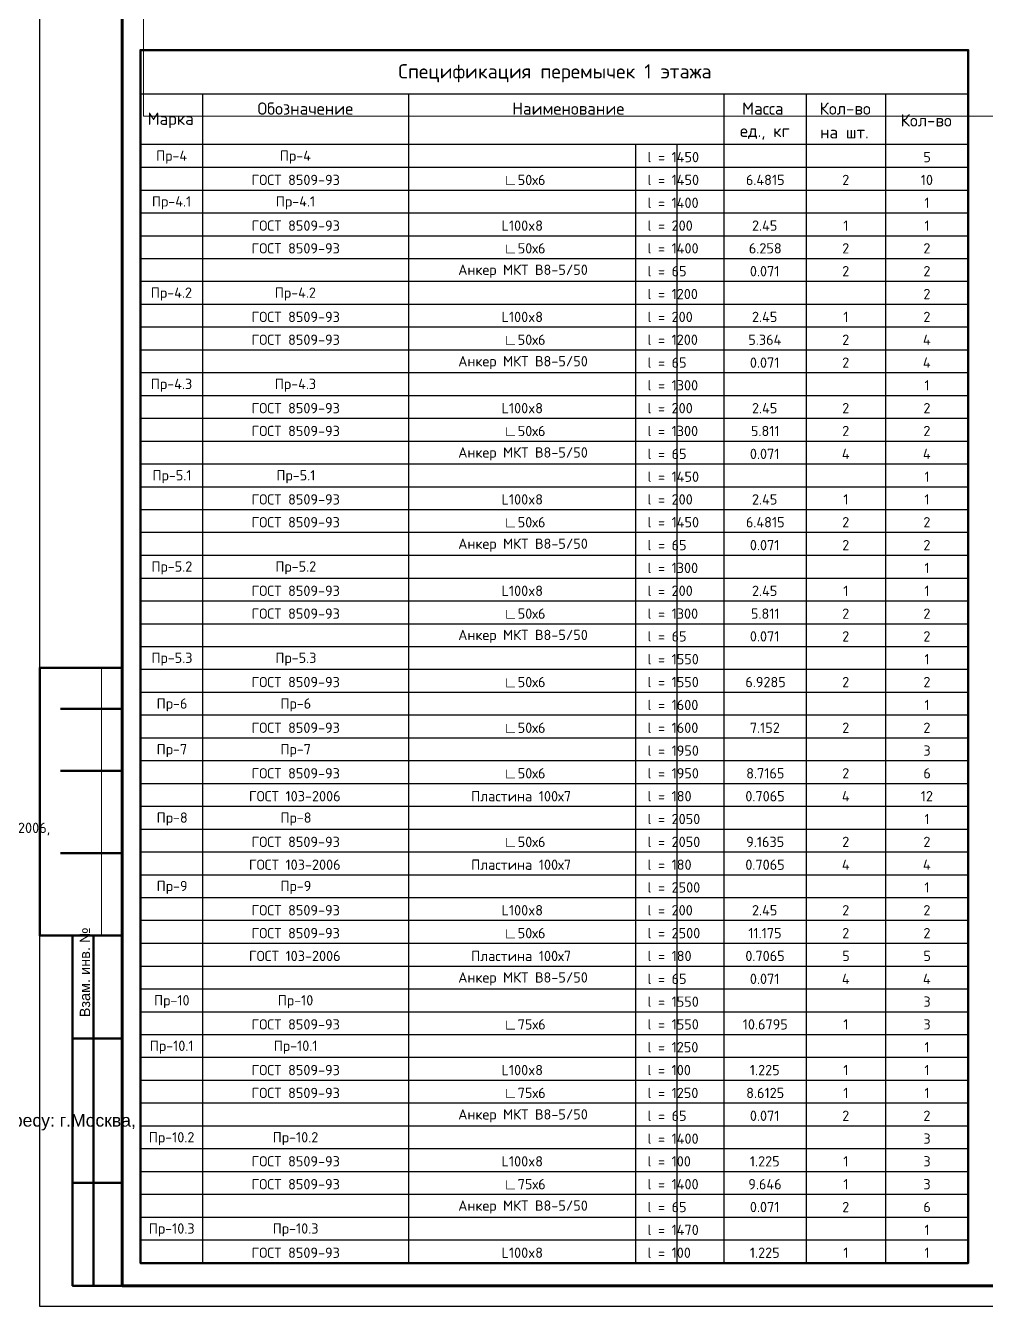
# Model space of a CAD drawing. Header units: millimetres. Extents: x -84737 to 172119, y -43083 to 59399.
# Drawn here: x -304 to 22997, y -43083 to -12006 of the extents above; entities that cross this region are included whole.
import ezdxf

# ---------------------------------------------------------------- set-up
doc = ezdxf.new("R2010")
doc.units = ezdxf.units.MM
for name, color, linetype in [('PDF _Аннотации', 7, 'Continuous'), ('PDF _Видовые экраны', 7, 'Continuous'), ('PDF _Линии', 7, 'Continuous'), ('PDF _Основные надписи', 7, 'Continuous'), ('PDF _Текст', 7, 'Continuous')]:
    doc.layers.add(name, color=color, linetype=linetype)
doc.styles.add('PDF GOSTCommon', font='arial.ttf')
doc.styles.add('PDF ISOCPEUR', font='isocpeur.ttf')

msp = doc.modelspace()

# ---------------------------------------------------------------- linework, layer by layer
at = {"layer": 'PDF _Аннотации', "lineweight": 50}
for points in [[(2038, -27585), (40, -27585), (40, -34087)], [(40, -27585), (40, -34087), (2038, -34087), (836, -34087), (836, -42583), (2038, -42583)], [(540, -28584), (2038, -28584)], [(540, -30087), (2038, -30087)], [(540, -32085), (2038, -32085)], [(1340, -34087), (1340, -42583)], [(836, -36585), (2038, -36585)], [(836, -40086), (2038, -40086)]]:
    msp.add_lwpolyline(points, dxfattribs=at)
at = {"layer": 'PDF _Аннотации', "lineweight": 18}
msp.add_lwpolyline([(1539, -27585), (1539, -34087)], dxfattribs=at)
at = {"layer": 'PDF _Видовые экраны', "lineweight": 0}
msp.add_lwpolyline([(2555, 16309), (2555, -14200), (59588, -14200), (59588, 16309)], dxfattribs=at)
at = {"layer": 'PDF _Линии', "lineweight": 50}
msp.add_lwpolyline([(2478, -13658), (2478, -12600), (22556, -12600), (22556, -13658), (22556, -42033), (2478, -42033)], close=True, dxfattribs=at)
at = {"layer": 'PDF _Линии', "lineweight": 25}
for points in [[(2478, -13658), (22556, -13658)], [(3985, -13658), (3985, -14323), (3985, -14894), (3985, -15449), (3985, -16003), (3985, -16558), (3985, -17112), (3985, -17663), (3985, -18217), (3985, -18772), (3985, -19326), (3985, -19881), (3985, -20431), (3985, -20986), (3985, -21540), (3985, -22095), (3985, -22649), (3985, -23204), (3985, -23754), (3985, -24309), (3985, -24863), (3985, -25418), (3985, -25972), (3985, -26527), (3985, -27077), (3985, -27632), (3985, -28186), (3985, -28741), (3985, -29295), (3985, -29846), (3985, -30400), (3985, -30955), (3985, -31509), (3985, -32064), (3985, -32619), (3985, -33169), (3985, -33723), (3985, -34278), (3985, -34832), (3985, -35387), (3985, -35942), (3985, -36492), (3985, -37046), (3985, -37601), (3985, -38156), (3985, -38710), (3985, -39260), (3985, -39815), (3985, -40369), (3985, -40924), (3985, -41479), (3985, -42033)], [(8985, -14323), (8985, -14894)], [(8485, -14894), (3985, -14894)], [(8485, -15449), (3985, -15449)], [(8485, -16003), (3985, -16003)], [(8485, -16558), (3985, -16558)], [(8485, -17112), (3985, -17112)], [(8485, -17663), (3985, -17663)], [(8485, -18217), (3985, -18217)], [(8485, -18772), (3985, -18772)], [(8485, -19326), (3985, -19326)], [(8485, -19881), (3985, -19881)], [(8485, -20431), (3985, -20431)], [(8485, -20986), (3985, -20986)], [(8485, -21540), (3985, -21540)], [(8485, -22095), (3985, -22095)], [(8485, -22649), (3985, -22649)], [(8485, -23204), (3985, -23204)], [(8485, -23754), (3985, -23754)], [(8485, -24309), (3985, -24309)], [(8485, -24863), (3985, -24863)], [(8485, -25418), (3985, -25418)], [(8485, -25972), (3985, -25972)], [(8485, -26527), (3985, -26527)], [(8485, -27077), (3985, -27077)], [(8485, -27632), (3985, -27632)], [(8485, -28186), (3985, -28186)], [(8485, -28741), (3985, -28741)], [(8485, -29295), (3985, -29295)], [(8485, -29846), (3985, -29846)], [(8485, -30400), (3985, -30400)], [(8485, -30955), (3985, -30955)], [(8485, -31509), (3985, -31509)], [(8485, -32064), (3985, -32064)], [(8485, -32619), (3985, -32619)], [(8485, -33169), (3985, -33169)], [(8485, -33723), (3985, -33723)], [(8485, -34278), (3985, -34278)], [(8485, -34832), (3985, -34832)], [(8485, -35387), (3985, -35387)], [(8485, -35942), (3985, -35942)], [(8485, -36492), (3985, -36492)], [(8485, -37046), (3985, -37046)], [(8485, -37601), (3985, -37601)], [(8485, -38156), (3985, -38156)], [(8485, -38710), (3985, -38710)], [(8485, -39260), (3985, -39260)], [(8485, -39815), (3985, -39815)], [(8485, -40369), (3985, -40369)], [(8485, -40924), (3985, -40924)], [(8485, -41479), (3985, -41479)]]:
    msp.add_lwpolyline(points, dxfattribs=at)
at = {"layer": 'PDF _Линии', "lineweight": 30}
for points in [[(8985, -13658), (8985, -14323)], [(16626, -13658), (16626, -14323), (16626, -14894), (16626, -15449), (16626, -16003), (16626, -16558), (16626, -17112), (16626, -17663), (16626, -18217), (16626, -18772), (16626, -19326), (16626, -19881), (16626, -20431), (16626, -20986), (16626, -21540), (16626, -22095), (16626, -22649), (16626, -23204), (16626, -23754), (16626, -24309), (16626, -24863), (16626, -25418), (16626, -25972), (16626, -26527), (16626, -27077), (16626, -27632), (16626, -28186), (16626, -28741), (16626, -29295), (16626, -29846), (16626, -30400), (16626, -30955), (16626, -31509), (16626, -32064), (16626, -32619), (16626, -33169), (16626, -33723), (16626, -34278), (16626, -34832), (16626, -35387), (16626, -35942), (16626, -36492), (16626, -37046), (16626, -37601), (16626, -38156), (16626, -38710), (16626, -39260), (16626, -39815), (16626, -40369), (16626, -40924), (16626, -41479), (16626, -42033)], [(18624, -13658), (18624, -14323), (18624, -14894), (18624, -15449), (18624, -16003), (18624, -16558), (18624, -17112), (18624, -17663), (18624, -18217), (18624, -18772), (18624, -19326), (18624, -19881), (18624, -20431), (18624, -20986), (18624, -21540), (18624, -22095), (18624, -22649), (18624, -23204), (18624, -23754), (18624, -24309), (18624, -24863), (18624, -25418), (18624, -25972), (18624, -26527), (18624, -27077), (18624, -27632), (18624, -28186), (18624, -28741), (18624, -29295), (18624, -29846), (18624, -30400), (18624, -30955), (18624, -31509), (18624, -32064), (18624, -32619), (18624, -33169), (18624, -33723), (18624, -34278), (18624, -34832), (18624, -35387), (18624, -35942), (18624, -36492), (18624, -37046), (18624, -37601), (18624, -38156), (18624, -38710), (18624, -39260), (18624, -39815), (18624, -40369), (18624, -40924), (18624, -41479), (18624, -42033)], [(20554, -13658), (20554, -14323), (20554, -14894), (20554, -15449), (20554, -16003), (20554, -16558), (20554, -17112), (20554, -17663), (20554, -18217), (20554, -18772), (20554, -19326), (20554, -19881), (20554, -20431), (20554, -20986), (20554, -21540), (20554, -22095), (20554, -22649), (20554, -23204), (20554, -23754), (20554, -24309), (20554, -24863), (20554, -25418), (20554, -25972), (20554, -26527), (20554, -27077), (20554, -27632), (20554, -28186), (20554, -28741), (20554, -29295), (20554, -29846), (20554, -30400), (20554, -30955), (20554, -31509), (20554, -32064), (20554, -32619), (20554, -33169), (20554, -33723), (20554, -34278), (20554, -34832), (20554, -35387), (20554, -35942), (20554, -36492), (20554, -37046), (20554, -37601), (20554, -38156), (20554, -38710), (20554, -39260), (20554, -39815), (20554, -40369), (20554, -40924), (20554, -41479), (20554, -42033)], [(3985, -14894), (2478, -14894)], [(22556, -14894), (20554, -14894), (18624, -14894), (16626, -14894), (15487, -14894), (14488, -14894), (8985, -14894), (8485, -14894)], [(8985, -14894), (8985, -15449), (8985, -16003), (8985, -16558), (8985, -17112), (8985, -17663), (8985, -18217), (8985, -18772), (8985, -19326), (8985, -19881), (8985, -20431), (8985, -20986), (8985, -21540), (8985, -22095), (8985, -22649), (8985, -23204), (8985, -23754), (8985, -24309), (8985, -24863), (8985, -25418), (8985, -25972), (8985, -26527), (8985, -27077), (8985, -27632), (8985, -28186), (8985, -28741), (8985, -29295), (8985, -29846), (8985, -30400), (8985, -30955), (8985, -31509), (8985, -32064), (8985, -32619), (8985, -33169), (8985, -33723), (8985, -34278), (8985, -34832), (8985, -35387), (8985, -35942), (8985, -36492), (8985, -37046), (8985, -37601), (8985, -38156), (8985, -38710), (8985, -39260), (8985, -39815), (8985, -40369), (8985, -40924), (8985, -41479), (8985, -42033)], [(14488, -14894), (14488, -15449), (14488, -16003), (14488, -16558), (14488, -17112), (14488, -17663), (14488, -18217), (14488, -18772), (14488, -19326), (14488, -19881), (14488, -20431), (14488, -20986), (14488, -21540), (14488, -22095), (14488, -22649), (14488, -23204), (14488, -23754), (14488, -24309), (14488, -24863), (14488, -25418), (14488, -25972), (14488, -26527), (14488, -27077), (14488, -27632), (14488, -28186), (14488, -28741), (14488, -29295), (14488, -29846), (14488, -30400), (14488, -30955), (14488, -31509), (14488, -32064), (14488, -32619), (14488, -33169), (14488, -33723), (14488, -34278), (14488, -34832), (14488, -35387), (14488, -35942), (14488, -36492), (14488, -37046), (14488, -37601), (14488, -38156), (14488, -38710), (14488, -39260), (14488, -39815), (14488, -40369), (14488, -40924), (14488, -41479), (14488, -42033)], [(15487, -14894), (15487, -15449), (15487, -16003), (15487, -16558), (15487, -17112), (15487, -17663), (15487, -18217), (15487, -18772), (15487, -19326), (15487, -19881), (15487, -20431), (15487, -20986), (15487, -21540), (15487, -22095), (15487, -22649), (15487, -23204), (15487, -23754), (15487, -24309), (15487, -24863), (15487, -25418), (15487, -25972), (15487, -26527), (15487, -27077), (15487, -27632), (15487, -28186), (15487, -28741), (15487, -29295), (15487, -29846), (15487, -30400), (15487, -30955), (15487, -31509), (15487, -32064), (15487, -32619), (15487, -33169), (15487, -33723), (15487, -34278), (15487, -34832), (15487, -35387), (15487, -35942), (15487, -36492), (15487, -37046), (15487, -37601), (15487, -38156), (15487, -38710), (15487, -39260), (15487, -39815), (15487, -40369), (15487, -40924), (15487, -41479), (15487, -42033)], [(3985, -15449), (2478, -15449)], [(22556, -15449), (20554, -15449), (18624, -15449), (16626, -15449), (15487, -15449), (14488, -15449), (8985, -15449), (8485, -15449)], [(3985, -16003), (2478, -16003)], [(22556, -16003), (20554, -16003), (18624, -16003), (16626, -16003), (15487, -16003), (14488, -16003), (8985, -16003), (8485, -16003)], [(3985, -16558), (2478, -16558)], [(22556, -16558), (20554, -16558), (18624, -16558), (16626, -16558), (15487, -16558), (14488, -16558), (8985, -16558), (8485, -16558)], [(3985, -17112), (2478, -17112)], [(22556, -17112), (20554, -17112), (18624, -17112), (16626, -17112), (15487, -17112), (14488, -17112), (8985, -17112), (8485, -17112)], [(3985, -17663), (2478, -17663)], [(22556, -17663), (20554, -17663), (18624, -17663), (16626, -17663), (15487, -17663), (14488, -17663), (8985, -17663), (8485, -17663)], [(3985, -18217), (2478, -18217)], [(22556, -18217), (20554, -18217), (18624, -18217), (16626, -18217), (15487, -18217), (14488, -18217), (8985, -18217), (8485, -18217)], [(3985, -18772), (2478, -18772)], [(22556, -18772), (20554, -18772), (18624, -18772), (16626, -18772), (15487, -18772), (14488, -18772), (8985, -18772), (8485, -18772)], [(3985, -19326), (2478, -19326)], [(22556, -19326), (20554, -19326), (18624, -19326), (16626, -19326), (15487, -19326), (14488, -19326), (8985, -19326), (8485, -19326)], [(3985, -19881), (2478, -19881)], [(22556, -19881), (20554, -19881), (18624, -19881), (16626, -19881), (15487, -19881), (14488, -19881), (8985, -19881), (8485, -19881)], [(3985, -20431), (2478, -20431)], [(22556, -20431), (20554, -20431), (18624, -20431), (16626, -20431), (15487, -20431), (14488, -20431), (8985, -20431), (8485, -20431)], [(3985, -20986), (2478, -20986)], [(22556, -20986), (20554, -20986), (18624, -20986), (16626, -20986), (15487, -20986), (14488, -20986), (8985, -20986), (8485, -20986)], [(3985, -21540), (2478, -21540)], [(22556, -21540), (20554, -21540), (18624, -21540), (16626, -21540), (15487, -21540), (14488, -21540), (8985, -21540), (8485, -21540)], [(3985, -22095), (2478, -22095)], [(22556, -22095), (20554, -22095), (18624, -22095), (16626, -22095), (15487, -22095), (14488, -22095), (8985, -22095), (8485, -22095)], [(3985, -22649), (2478, -22649)], [(22556, -22649), (20554, -22649), (18624, -22649), (16626, -22649), (15487, -22649), (14488, -22649), (8985, -22649), (8485, -22649)], [(3985, -23204), (2478, -23204)], [(22556, -23204), (20554, -23204), (18624, -23204), (16626, -23204), (15487, -23204), (14488, -23204), (8985, -23204), (8485, -23204)], [(3985, -23754), (2478, -23754)], [(22556, -23754), (20554, -23754), (18624, -23754), (16626, -23754), (15487, -23754), (14488, -23754), (8985, -23754), (8485, -23754)], [(3985, -24309), (2478, -24309)], [(22556, -24309), (20554, -24309), (18624, -24309), (16626, -24309), (15487, -24309), (14488, -24309), (8985, -24309), (8485, -24309)], [(3985, -24863), (2478, -24863)], [(22556, -24863), (20554, -24863), (18624, -24863), (16626, -24863), (15487, -24863), (14488, -24863), (8985, -24863), (8485, -24863)], [(3985, -25418), (2478, -25418)], [(22556, -25418), (20554, -25418), (18624, -25418), (16626, -25418), (15487, -25418), (14488, -25418), (8985, -25418), (8485, -25418)], [(3985, -25972), (2478, -25972)], [(22556, -25972), (20554, -25972), (18624, -25972), (16626, -25972), (15487, -25972), (14488, -25972), (8985, -25972), (8485, -25972)], [(3985, -26527), (2478, -26527)], [(22556, -26527), (20554, -26527), (18624, -26527), (16626, -26527), (15487, -26527), (14488, -26527), (8985, -26527), (8485, -26527)], [(3985, -27077), (2478, -27077)], [(22556, -27077), (20554, -27077), (18624, -27077), (16626, -27077), (15487, -27077), (14488, -27077), (8985, -27077), (8485, -27077)], [(3985, -27632), (2478, -27632)], [(22556, -27632), (20554, -27632), (18624, -27632), (16626, -27632), (15487, -27632), (14488, -27632), (8985, -27632), (8485, -27632)], [(3985, -28186), (2478, -28186)], [(22556, -28186), (20554, -28186), (18624, -28186), (16626, -28186), (15487, -28186), (14488, -28186), (8985, -28186), (8485, -28186)], [(3985, -28741), (2478, -28741)], [(22556, -28741), (20554, -28741), (18624, -28741), (16626, -28741), (15487, -28741), (14488, -28741), (8985, -28741), (8485, -28741)], [(3985, -29295), (2478, -29295)], [(22556, -29295), (20554, -29295), (18624, -29295), (16626, -29295), (15487, -29295), (14488, -29295), (8985, -29295), (8485, -29295)], [(3985, -29846), (2478, -29846)], [(22556, -29846), (20554, -29846), (18624, -29846), (16626, -29846), (15487, -29846), (14488, -29846), (8985, -29846), (8485, -29846)], [(3985, -30400), (2478, -30400)], [(22556, -30400), (20554, -30400), (18624, -30400), (16626, -30400), (15487, -30400), (14488, -30400), (8985, -30400), (8485, -30400)], [(3985, -30955), (2478, -30955)], [(22556, -30955), (20554, -30955), (18624, -30955), (16626, -30955), (15487, -30955), (14488, -30955), (8985, -30955), (8485, -30955)], [(3985, -31509), (2478, -31509)], [(22556, -31509), (20554, -31509), (18624, -31509), (16626, -31509), (15487, -31509), (14488, -31509), (8985, -31509), (8485, -31509)], [(3985, -32064), (2478, -32064)], [(22556, -32064), (20554, -32064), (18624, -32064), (16626, -32064), (15487, -32064), (14488, -32064), (8985, -32064), (8485, -32064)], [(3985, -32619), (2478, -32619)], [(22556, -32619), (20554, -32619), (18624, -32619), (16626, -32619), (15487, -32619), (14488, -32619), (8985, -32619), (8485, -32619)], [(3985, -33169), (2478, -33169)], [(22556, -33169), (20554, -33169), (18624, -33169), (16626, -33169), (15487, -33169), (14488, -33169), (8985, -33169), (8485, -33169)], [(3985, -33723), (2478, -33723)], [(22556, -33723), (20554, -33723), (18624, -33723), (16626, -33723), (15487, -33723), (14488, -33723), (8985, -33723), (8485, -33723)], [(3985, -34278), (2478, -34278)], [(22556, -34278), (20554, -34278), (18624, -34278), (16626, -34278), (15487, -34278), (14488, -34278), (8985, -34278), (8485, -34278)], [(3985, -34832), (2478, -34832)], [(22556, -34832), (20554, -34832), (18624, -34832), (16626, -34832), (15487, -34832), (14488, -34832), (8985, -34832), (8485, -34832)], [(3985, -35387), (2478, -35387)], [(22556, -35387), (20554, -35387), (18624, -35387), (16626, -35387), (15487, -35387), (14488, -35387), (8985, -35387), (8485, -35387)], [(3985, -35942), (2478, -35942)], [(22556, -35942), (20554, -35942), (18624, -35942), (16626, -35942), (15487, -35942), (14488, -35942), (8985, -35942), (8485, -35942)], [(3985, -36492), (2478, -36492)], [(22556, -36492), (20554, -36492), (18624, -36492), (16626, -36492), (15487, -36492), (14488, -36492), (8985, -36492), (8485, -36492)], [(3985, -37046), (2478, -37046)], [(22556, -37046), (20554, -37046), (18624, -37046), (16626, -37046), (15487, -37046), (14488, -37046), (8985, -37046), (8485, -37046)], [(3985, -37601), (2478, -37601)], [(22556, -37601), (20554, -37601), (18624, -37601), (16626, -37601), (15487, -37601), (14488, -37601), (8985, -37601), (8485, -37601)], [(3985, -38156), (2478, -38156)], [(22556, -38156), (20554, -38156), (18624, -38156), (16626, -38156), (15487, -38156), (14488, -38156), (8985, -38156), (8485, -38156)], [(3985, -38710), (2478, -38710)], [(22556, -38710), (20554, -38710), (18624, -38710), (16626, -38710), (15487, -38710), (14488, -38710), (8985, -38710), (8485, -38710)], [(3985, -39260), (2478, -39260)], [(22556, -39260), (20554, -39260), (18624, -39260), (16626, -39260), (15487, -39260), (14488, -39260), (8985, -39260), (8485, -39260)], [(3985, -39815), (2478, -39815)], [(22556, -39815), (20554, -39815), (18624, -39815), (16626, -39815), (15487, -39815), (14488, -39815), (8985, -39815), (8485, -39815)], [(3985, -40369), (2478, -40369)], [(22556, -40369), (20554, -40369), (18624, -40369), (16626, -40369), (15487, -40369), (14488, -40369), (8985, -40369), (8485, -40369)], [(3985, -40924), (2478, -40924)], [(22556, -40924), (20554, -40924), (18624, -40924), (16626, -40924), (15487, -40924), (14488, -40924), (8985, -40924), (8485, -40924)], [(3985, -41479), (2478, -41479)], [(22556, -41479), (20554, -41479), (18624, -41479), (16626, -41479), (15487, -41479), (14488, -41479), (8985, -41479), (8485, -41479)]]:
    msp.add_lwpolyline(points, dxfattribs=at)
at = {"layer": 'PDF _Основные надписи', "lineweight": 25}
msp.add_lwpolyline([(84132, 16309), (84132, -43083), (40, -43083), (40, 16309)], close=True, dxfattribs=at)
at = {"layer": 'PDF _Основные надписи', "lineweight": 60}
msp.add_lwpolyline([(83633, 15809), (83633, -42583), (2038, -42583), (2038, 15809)], close=True, dxfattribs=at)

# ---------------------------------------------------------------- texts
at = {"layer": 'PDF _Текст', "attachment_point": 4}
for s, insert, char_height, style in [('Спецификация перемычек 1 этажа', (8735, -13162), 346.32, 'PDF ISOCPEUR'), ('Обозначение', (5319, -14019), 296.84, 'PDF ISOCPEUR'), ('Наименование', (11495, -14019), 296.84, 'PDF ISOCPEUR'), ('Масса', (17071, -14019), 296.8, 'PDF ISOCPEUR'), ('Кол-во', (18950, -14019), 296.8, 'PDF ISOCPEUR'), ('Марка', (2652, -14306), 296.8, 'PDF ISOCPEUR'), ('Кол-во', (20915, -14306), 296.8, 'PDF ISOCPEUR'), ('ед., кг', (17020, -14594), 296.8, 'PDF ISOCPEUR'), ('на шт.', (18963, -14594), 296.8, 'PDF ISOCPEUR'), ('Пр-4', (2859, -15196), 250, 'PDF ISOCPEUR'), ('Пр-4', (5861, -15196), 250, 'PDF ISOCPEUR'), ('l = 1450', (14776, -15196), 250, 'PDF ISOCPEUR'), ('5', (21469, -15196), 250, 'PDF ISOCPEUR'), ('ГОСТ 8509-93', (5175, -15750), 249.99, 'PDF ISOCPEUR'), ('∟50х6', (11288, -15750), 250, 'PDF ISOCPEUR'), ('l = 1450', (14776, -15750), 250, 'PDF ISOCPEUR'), ('6.4815', (17164, -15750), 250, 'PDF ISOCPEUR'), ('2', (19501, -15750), 250, 'PDF ISOCPEUR'), ('10', (21406, -15750), 250, 'PDF ISOCPEUR'), ('Пр-4.1', (2758, -16305), 250, 'PDF ISOCPEUR'), ('Пр-4.1', (5764, -16305), 250, 'PDF ISOCPEUR'), ('l = 1400', (14776, -16305), 250, 'PDF ISOCPEUR'), ('1', (21495, -16305), 250, 'PDF ISOCPEUR'), ('ГОСТ 8509-93', (5175, -16859), 249.99, 'PDF ISOCPEUR'), ('L100x8', (11237, -16859), 250, 'PDF ISOCPEUR'), ('l = 200', (14776, -16859), 250, 'PDF ISOCPEUR'), ('2.45', (17312, -16859), 250, 'PDF ISOCPEUR'), ('1', (19526, -16859), 250, 'PDF ISOCPEUR'), ('1', (21495, -16859), 250, 'PDF ISOCPEUR'), ('ГОСТ 8509-93', (5175, -17410), 249.99, 'PDF ISOCPEUR'), ('∟50х6', (11288, -17410), 250, 'PDF ISOCPEUR'), ('l = 1400', (14776, -17410), 250, 'PDF ISOCPEUR'), ('6.258', (17236, -17410), 250, 'PDF ISOCPEUR'), ('2', (19501, -17410), 250, 'PDF ISOCPEUR'), ('2', (21469, -17410), 250, 'PDF ISOCPEUR'), ('Анкер МКТ В8-5/50', (10187, -17964), 249.99, 'PDF ISOCPEUR'), ('l = 65', (14776, -17964), 250, 'PDF ISOCPEUR'), ('0.071', (17261, -17964), 250, 'PDF ISOCPEUR'), ('2', (19501, -17964), 250, 'PDF ISOCPEUR'), ('2', (21469, -17964), 250, 'PDF ISOCPEUR'), ('Пр-4.2', (2732, -18519), 250, 'PDF ISOCPEUR'), ('Пр-4.2', (5738, -18519), 250, 'PDF ISOCPEUR'), ('l = 1200', (14776, -18519), 250, 'PDF ISOCPEUR'), ('2', (21469, -18519), 250, 'PDF ISOCPEUR'), ('ГОСТ 8509-93', (5175, -19074), 249.99, 'PDF ISOCPEUR'), ('L100x8', (11237, -19074), 250, 'PDF ISOCPEUR'), ('l = 200', (14776, -19074), 250, 'PDF ISOCPEUR'), ('2.45', (17312, -19074), 250, 'PDF ISOCPEUR'), ('1', (19526, -19074), 250, 'PDF ISOCPEUR'), ('2', (21469, -19074), 250, 'PDF ISOCPEUR'), ('ГОСТ 8509-93', (5175, -19628), 249.99, 'PDF ISOCPEUR'), ('∟50х6', (11288, -19628), 250, 'PDF ISOCPEUR'), ('l = 1200', (14776, -19628), 250, 'PDF ISOCPEUR'), ('5.364', (17223, -19628), 250, 'PDF ISOCPEUR'), ('2', (19501, -19628), 250, 'PDF ISOCPEUR'), ('4', (21457, -19628), 250, 'PDF ISOCPEUR'), ('Анкер МКТ В8-5/50', (10187, -20183), 249.99, 'PDF ISOCPEUR'), ('l = 65', (14776, -20183), 250, 'PDF ISOCPEUR'), ('0.071', (17261, -20183), 250, 'PDF ISOCPEUR'), ('2', (19501, -20183), 250, 'PDF ISOCPEUR'), ('4', (21457, -20183), 250, 'PDF ISOCPEUR'), ('Пр-4.3', (2732, -20733), 250, 'PDF ISOCPEUR'), ('Пр-4.3', (5738, -20733), 250, 'PDF ISOCPEUR'), ('l = 1300', (14776, -20733), 250, 'PDF ISOCPEUR'), ('1', (21495, -20733), 250, 'PDF ISOCPEUR'), ('ГОСТ 8509-93', (5175, -21288), 249.99, 'PDF ISOCPEUR'), ('L100x8', (11237, -21288), 250, 'PDF ISOCPEUR'), ('l = 200', (14776, -21288), 250, 'PDF ISOCPEUR'), ('2.45', (17312, -21288), 250, 'PDF ISOCPEUR'), ('2', (19501, -21288), 250, 'PDF ISOCPEUR'), ('2', (21469, -21288), 250, 'PDF ISOCPEUR'), ('ГОСТ 8509-93', (5175, -21842), 249.99, 'PDF ISOCPEUR'), ('∟50х6', (11288, -21842), 250, 'PDF ISOCPEUR'), ('l = 1300', (14776, -21842), 250, 'PDF ISOCPEUR'), ('5.811', (17287, -21842), 250, 'PDF ISOCPEUR'), ('2', (19501, -21842), 250, 'PDF ISOCPEUR'), ('2', (21469, -21842), 250, 'PDF ISOCPEUR'), ('Анкер МКТ В8-5/50', (10187, -22397), 249.99, 'PDF ISOCPEUR'), ('l = 65', (14776, -22397), 250, 'PDF ISOCPEUR'), ('0.071', (17261, -22397), 250, 'PDF ISOCPEUR'), ('4', (19492, -22397), 250, 'PDF ISOCPEUR'), ('4', (21457, -22397), 250, 'PDF ISOCPEUR'), ('Пр-5.1', (2771, -22951), 250, 'PDF ISOCPEUR'), ('Пр-5.1', (5776, -22951), 250, 'PDF ISOCPEUR'), ('l = 1450', (14776, -22951), 250, 'PDF ISOCPEUR'), ('1', (21495, -22951), 250, 'PDF ISOCPEUR'), ('ГОСТ 8509-93', (5175, -23502), 249.99, 'PDF ISOCPEUR'), ('L100x8', (11237, -23502), 250, 'PDF ISOCPEUR'), ('l = 200', (14776, -23502), 250, 'PDF ISOCPEUR'), ('2.45', (17312, -23502), 250, 'PDF ISOCPEUR'), ('1', (19526, -23502), 250, 'PDF ISOCPEUR'), ('1', (21495, -23502), 250, 'PDF ISOCPEUR'), ('ГОСТ 8509-93', (5175, -24056), 249.99, 'PDF ISOCPEUR'), ('∟50х6', (11288, -24056), 250, 'PDF ISOCPEUR'), ('l = 1450', (14776, -24056), 250, 'PDF ISOCPEUR'), ('6.4815', (17164, -24056), 250, 'PDF ISOCPEUR'), ('2', (19501, -24056), 250, 'PDF ISOCPEUR'), ('2', (21469, -24056), 250, 'PDF ISOCPEUR'), ('Анкер МКТ В8-5/50', (10187, -24611), 249.99, 'PDF ISOCPEUR'), ('l = 65', (14776, -24611), 250, 'PDF ISOCPEUR'), ('0.071', (17261, -24611), 250, 'PDF ISOCPEUR'), ('2', (19501, -24611), 250, 'PDF ISOCPEUR'), ('2', (21469, -24611), 250, 'PDF ISOCPEUR'), ('Пр-5.2', (2745, -25165), 250, 'PDF ISOCPEUR'), ('Пр-5.2', (5751, -25165), 250, 'PDF ISOCPEUR'), ('l = 1300', (14776, -25165), 250, 'PDF ISOCPEUR'), ('1', (21495, -25165), 250, 'PDF ISOCPEUR'), ('ГОСТ 8509-93', (5175, -25720), 249.99, 'PDF ISOCPEUR'), ('L100x8', (11237, -25720), 250, 'PDF ISOCPEUR'), ('l = 200', (14776, -25720), 250, 'PDF ISOCPEUR'), ('2.45', (17312, -25720), 250, 'PDF ISOCPEUR'), ('1', (19526, -25720), 250, 'PDF ISOCPEUR'), ('1', (21495, -25720), 250, 'PDF ISOCPEUR'), ('ГОСТ 8509-93', (5175, -26274), 249.99, 'PDF ISOCPEUR'), ('∟50х6', (11288, -26274), 250, 'PDF ISOCPEUR'), ('l = 1300', (14776, -26274), 250, 'PDF ISOCPEUR'), ('5.811', (17287, -26274), 250, 'PDF ISOCPEUR'), ('2', (19501, -26274), 250, 'PDF ISOCPEUR'), ('2', (21469, -26274), 250, 'PDF ISOCPEUR'), ('Анкер МКТ В8-5/50', (10187, -26825), 249.99, 'PDF ISOCPEUR'), ('l = 65', (14776, -26825), 250, 'PDF ISOCPEUR'), ('0.071', (17261, -26825), 250, 'PDF ISOCPEUR'), ('2', (19501, -26825), 250, 'PDF ISOCPEUR'), ('2', (21469, -26825), 250, 'PDF ISOCPEUR'), ('Пр-5.3', (2745, -27379), 250, 'PDF ISOCPEUR'), ('Пр-5.3', (5751, -27379), 250, 'PDF ISOCPEUR'), ('l = 1550', (14776, -27379), 250, 'PDF ISOCPEUR'), ('1', (21495, -27379), 250, 'PDF ISOCPEUR'), ('ГОСТ 8509-93', (5175, -27934), 249.99, 'PDF ISOCPEUR'), ('∟50х6', (11288, -27934), 250, 'PDF ISOCPEUR'), ('l = 1550', (14776, -27934), 250, 'PDF ISOCPEUR'), ('6.9285', (17151, -27934), 250, 'PDF ISOCPEUR'), ('2', (19501, -27934), 250, 'PDF ISOCPEUR'), ('2', (21469, -27934), 250, 'PDF ISOCPEUR'), ('Пр-6', (2872, -28489), 250, 'PDF ISOCPEUR'), ('Пр-6', (5874, -28489), 250, 'PDF ISOCPEUR'), ('l = 1600', (14776, -28489), 250, 'PDF ISOCPEUR'), ('1', (21495, -28489), 250, 'PDF ISOCPEUR'), ('ГОСТ 8509-93', (5175, -29043), 249.99, 'PDF ISOCPEUR'), ('∟50х6', (11288, -29043), 250, 'PDF ISOCPEUR'), ('l = 1600', (14776, -29043), 250, 'PDF ISOCPEUR'), ('7.152', (17261, -29043), 250, 'PDF ISOCPEUR'), ('2', (19501, -29043), 250, 'PDF ISOCPEUR'), ('2', (21469, -29043), 250, 'PDF ISOCPEUR'), ('Пр-7', (2872, -29598), 250, 'PDF ISOCPEUR'), ('Пр-7', (5874, -29598), 250, 'PDF ISOCPEUR'), ('l = 1950', (14776, -29598), 250, 'PDF ISOCPEUR'), ('3', (21469, -29598), 250, 'PDF ISOCPEUR'), ('ГОСТ 8509-93', (5175, -30148), 249.99, 'PDF ISOCPEUR'), ('∟50х6', (11288, -30148), 250, 'PDF ISOCPEUR'), ('l = 1950', (14776, -30148), 250, 'PDF ISOCPEUR'), ('8.7165', (17172, -30148), 250, 'PDF ISOCPEUR'), ('2', (19501, -30148), 250, 'PDF ISOCPEUR'), ('6', (21469, -30148), 250, 'PDF ISOCPEUR'), ('ГОСТ 103-2006', (5112, -30703), 249.99, 'PDF ISOCPEUR'), ('Пластина 100х7', (10501, -30703), 249.99, 'PDF ISOCPEUR'), ('l = 180', (14776, -30703), 250, 'PDF ISOCPEUR'), ('0.7065', (17151, -30703), 250, 'PDF ISOCPEUR'), ('4', (19492, -30703), 250, 'PDF ISOCPEUR'), ('12', (21406, -30703), 250, 'PDF ISOCPEUR'), ('14. Над отверстиями 150-590 мм в кирпичных перегородках укладывать 3 арматурных стержня А500 Ф12 ГОСТ 52544-2006,', (-19642, -31506), 251.531, 'PDF ISOCPEUR'), ('Пр-8', (2872, -31257), 250, 'PDF ISOCPEUR'), ('Пр-8', (5874, -31257), 250, 'PDF ISOCPEUR'), ('l = 2050', (14776, -31257), 250, 'PDF ISOCPEUR'), ('1', (21495, -31257), 250, 'PDF ISOCPEUR'), ('ГОСТ 8509-93', (5175, -31812), 249.99, 'PDF ISOCPEUR'), ('∟50х6', (11288, -31812), 250, 'PDF ISOCPEUR'), ('l = 2050', (14776, -31812), 250, 'PDF ISOCPEUR'), ('9.1635', (17172, -31812), 250, 'PDF ISOCPEUR'), ('2', (19501, -31812), 250, 'PDF ISOCPEUR'), ('2', (21469, -31812), 250, 'PDF ISOCPEUR'), ('ГОСТ 103-2006', (5112, -32366), 249.99, 'PDF ISOCPEUR'), ('Пластина 100х7', (10501, -32366), 249.99, 'PDF ISOCPEUR'), ('l = 180', (14776, -32366), 250, 'PDF ISOCPEUR'), ('0.7065', (17151, -32366), 250, 'PDF ISOCPEUR'), ('4', (19492, -32366), 250, 'PDF ISOCPEUR'), ('4', (21457, -32366), 250, 'PDF ISOCPEUR'), ('Пр-9', (2872, -32917), 250, 'PDF ISOCPEUR'), ('Пр-9', (5874, -32917), 250, 'PDF ISOCPEUR'), ('l = 2500', (14776, -32917), 250, 'PDF ISOCPEUR'), ('1', (21495, -32917), 250, 'PDF ISOCPEUR'), ('ГОСТ 8509-93', (5175, -33471), 249.99, 'PDF ISOCPEUR'), ('L100x8', (11237, -33471), 250, 'PDF ISOCPEUR'), ('l = 200', (14776, -33471), 250, 'PDF ISOCPEUR'), ('2.45', (17312, -33471), 250, 'PDF ISOCPEUR'), ('2', (19501, -33471), 250, 'PDF ISOCPEUR'), ('2', (21469, -33471), 250, 'PDF ISOCPEUR'), ('ГОСТ 8509-93', (5175, -34026), 249.99, 'PDF ISOCPEUR'), ('∟50х6', (11288, -34026), 250, 'PDF ISOCPEUR'), ('l = 2500', (14776, -34026), 250, 'PDF ISOCPEUR'), ('11.175', (17223, -34026), 250, 'PDF ISOCPEUR'), ('2', (19501, -34026), 250, 'PDF ISOCPEUR'), ('2', (21469, -34026), 250, 'PDF ISOCPEUR'), ('ГОСТ 103-2006', (5112, -34580), 249.99, 'PDF ISOCPEUR'), ('Пластина 100х7', (10501, -34580), 249.99, 'PDF ISOCPEUR'), ('l = 180', (14776, -34580), 250, 'PDF ISOCPEUR'), ('0.7065', (17151, -34580), 250, 'PDF ISOCPEUR'), ('5', (19501, -34580), 250, 'PDF ISOCPEUR'), ('5', (21469, -34580), 250, 'PDF ISOCPEUR'), ('Анкер МКТ В8-5/50', (10187, -35135), 249.99, 'PDF ISOCPEUR'), ('l = 65', (14776, -35135), 250, 'PDF ISOCPEUR'), ('0.071', (17261, -35135), 250, 'PDF ISOCPEUR'), ('4', (19492, -35135), 250, 'PDF ISOCPEUR'), ('4', (21457, -35135), 250, 'PDF ISOCPEUR'), ('Пр-10', (2809, -35689), 250, 'PDF ISOCPEUR'), ('Пр-10', (5810, -35689), 250, 'PDF ISOCPEUR'), ('l = 1550', (14776, -35689), 250, 'PDF ISOCPEUR'), ('3', (21469, -35689), 250, 'PDF ISOCPEUR'), ('ГОСТ 8509-93', (5175, -36240), 249.99, 'PDF ISOCPEUR'), ('∟75х6', (11288, -36240), 250, 'PDF ISOCPEUR'), ('l = 1550', (14776, -36240), 250, 'PDF ISOCPEUR'), ('10.6795', (17088, -36240), 250, 'PDF ISOCPEUR'), ('1', (19526, -36240), 250, 'PDF ISOCPEUR'), ('3', (21469, -36240), 250, 'PDF ISOCPEUR'), ('Пр-10.1', (2707, -36794), 250, 'PDF ISOCPEUR'), ('Пр-10.1', (5713, -36794), 250, 'PDF ISOCPEUR'), ('l = 1250', (14776, -36794), 250, 'PDF ISOCPEUR'), ('1', (21495, -36794), 250, 'PDF ISOCPEUR'), ('ГОСТ 8509-93', (5175, -37349), 249.99, 'PDF ISOCPEUR'), ('L100x8', (11237, -37349), 250, 'PDF ISOCPEUR'), ('l = 100', (14776, -37349), 250, 'PDF ISOCPEUR'), ('1.225', (17261, -37349), 250, 'PDF ISOCPEUR'), ('1', (19526, -37349), 250, 'PDF ISOCPEUR'), ('1', (21495, -37349), 250, 'PDF ISOCPEUR'), ('ГОСТ 8509-93', (5175, -37904), 249.99, 'PDF ISOCPEUR'), ('∟75х6', (11288, -37904), 250, 'PDF ISOCPEUR'), ('l = 1250', (14776, -37904), 250, 'PDF ISOCPEUR'), ('8.6125', (17172, -37904), 250, 'PDF ISOCPEUR'), ('1', (19526, -37904), 250, 'PDF ISOCPEUR'), ('1', (21495, -37904), 250, 'PDF ISOCPEUR'), ('Дошкольная образовательная организация на 100 мест по адресу: г.Москва,', (-12925, -38615), 305.09, 'PDF GOSTCommon'), ('Анкер МКТ В8-5/50', (10187, -38458), 249.99, 'PDF ISOCPEUR'), ('l = 65', (14776, -38458), 250, 'PDF ISOCPEUR'), ('0.071', (17261, -38458), 250, 'PDF ISOCPEUR'), ('2', (19501, -38458), 250, 'PDF ISOCPEUR'), ('2', (21469, -38458), 250, 'PDF ISOCPEUR'), ('Пр-10.2', (2682, -39013), 250, 'PDF ISOCPEUR'), ('Пр-10.2', (5687, -39013), 250, 'PDF ISOCPEUR'), ('l = 1400', (14776, -39013), 250, 'PDF ISOCPEUR'), ('3', (21469, -39013), 250, 'PDF ISOCPEUR'), ('ГОСТ 8509-93', (5175, -39563), 249.99, 'PDF ISOCPEUR'), ('L100x8', (11237, -39563), 250, 'PDF ISOCPEUR'), ('l = 100', (14776, -39563), 250, 'PDF ISOCPEUR'), ('1.225', (17261, -39563), 250, 'PDF ISOCPEUR'), ('1', (19526, -39563), 250, 'PDF ISOCPEUR'), ('3', (21469, -39563), 250, 'PDF ISOCPEUR'), ('ГОСТ 8509-93', (5175, -40118), 249.99, 'PDF ISOCPEUR'), ('∟75х6', (11288, -40118), 250, 'PDF ISOCPEUR'), ('l = 1400', (14776, -40118), 250, 'PDF ISOCPEUR'), ('9.646', (17223, -40118), 250, 'PDF ISOCPEUR'), ('1', (19526, -40118), 250, 'PDF ISOCPEUR'), ('3', (21469, -40118), 250, 'PDF ISOCPEUR'), ('Анкер МКТ В8-5/50', (10187, -40672), 249.99, 'PDF ISOCPEUR'), ('l = 65', (14776, -40672), 250, 'PDF ISOCPEUR'), ('0.071', (17261, -40672), 250, 'PDF ISOCPEUR'), ('2', (19501, -40672), 250, 'PDF ISOCPEUR'), ('6', (21469, -40672), 250, 'PDF ISOCPEUR'), ('Пр-10.3', (2682, -41227), 250, 'PDF ISOCPEUR'), ('Пр-10.3', (5687, -41227), 250, 'PDF ISOCPEUR'), ('l = 1470', (14776, -41227), 250, 'PDF ISOCPEUR'), ('1', (21495, -41227), 250, 'PDF ISOCPEUR'), ('ГОСТ 8509-93', (5175, -41781), 249.99, 'PDF ISOCPEUR'), ('L100x8', (11237, -41781), 250, 'PDF ISOCPEUR'), ('l = 100', (14776, -41781), 250, 'PDF ISOCPEUR'), ('1.225', (17261, -41781), 250, 'PDF ISOCPEUR'), ('1', (19526, -41781), 250, 'PDF ISOCPEUR'), ('1', (21495, -41781), 250, 'PDF ISOCPEUR')]:
    msp.add_mtext(s, dxfattribs=dict(at, insert=insert, char_height=char_height, style=style))
at = {"layer": 'PDF _Текст', "insert": (1135, -36068), "char_height": 251.58, "attachment_point": 4, "rotation": 90, "style": 'PDF GOSTCommon'}
msp.add_mtext('Взам. инв. №', dxfattribs=at)

doc.saveas('drawing.dxf')
